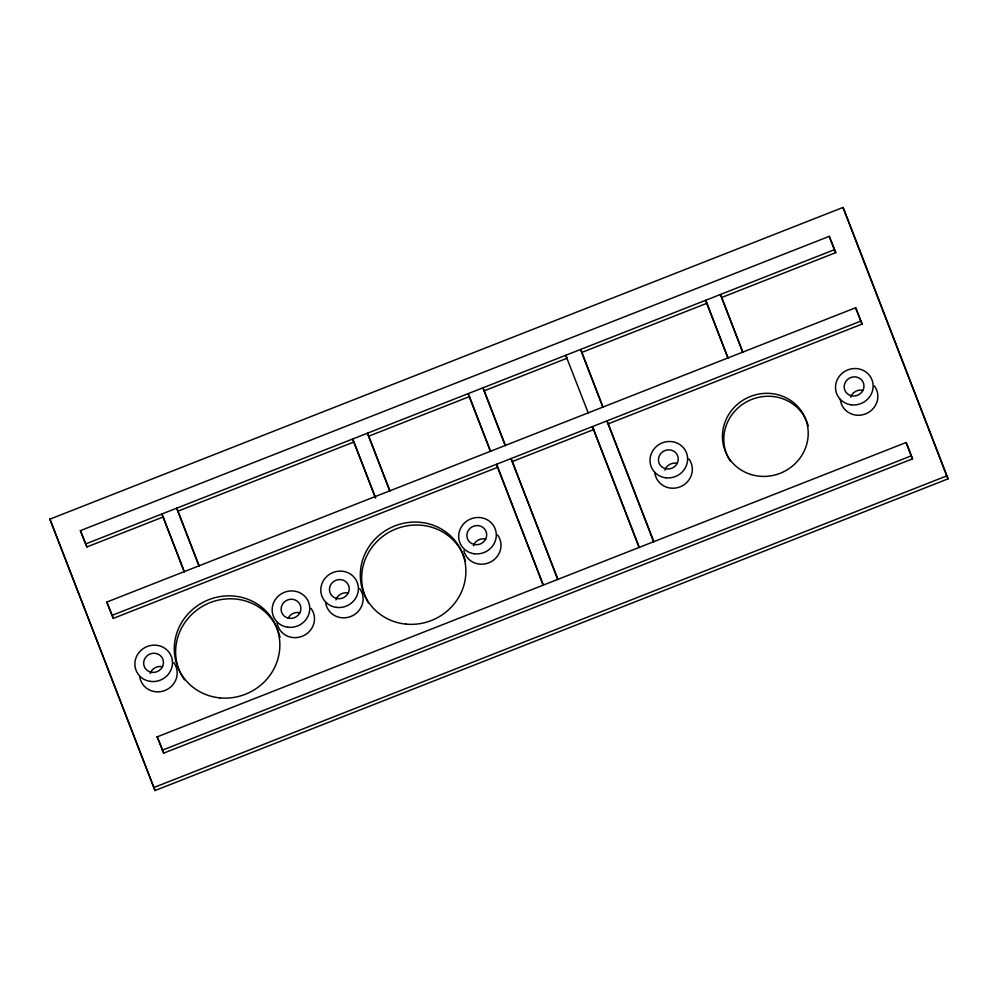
<?xml version="1.0" encoding="UTF-8"?>
<svg xmlns="http://www.w3.org/2000/svg" width="998" height="998" viewBox="0 0 998 998"><rect width="100%" height="100%" fill="white"/><g stroke="black" fill="none" stroke-linecap="round" stroke-linejoin="round"><path stroke-width="1.5" d="M49.9 519.16L842.973 207.459L844.32 210.403L948.1 478.84L155.027 790.541L49.9 519.16L155.027 790.541M184.368 571.742L163.198 516.964L86.913 546.941L80.401 530.649L829.251 236.339L835.763 252.631L721.716 297.454L720.369 294.51L742.662 352.169M85.566 543.997L834.415 249.687L835.763 252.631M198.926 565.866L176.646 508.207L177.993 511.151L353.978 441.977L375.722 498.189M389.719 490.879L367.426 433.219L368.773 436.163L469.447 396.593L490.629 451.37M505.188 445.495L482.895 387.835L484.242 390.779L567.089 358.22L565.741 355.276L588.271 412.997M602.829 407.122L580.537 349.462L581.884 352.406L706.921 303.267L728.091 358.045M543.399 585.215L497.79 467.251L113.31 618.361L106.798 602.068L855.648 307.758L862.16 324.051L608.256 423.838L606.909 420.894L653.628 541.739M111.963 615.417L860.812 321.106L862.16 324.051M557.707 579.439L510.988 458.593L512.336 461.538L593.71 429.552L639.319 547.515M157.222 736.836L906.072 442.526L907.419 445.47L912.571 458.818L163.722 753.128L157.222 736.836L163.722 753.128M162.375 750.184L911.224 455.874L912.571 458.818M153.68 787.597L946.753 475.896L948.1 478.84M706.921 303.267L705.574 300.323L727.866 357.983M593.71 429.552L592.363 426.608L639.082 547.453M469.447 396.593L468.099 393.649L490.392 451.308M497.79 467.251L496.443 464.307L543.162 585.152M353.978 441.977L352.631 439.033L374.924 496.692M163.198 516.964L161.851 514.02L184.143 571.679M80.401 530.649L86.913 546.941M106.798 602.068L113.31 618.361M842.973 207.459L946.753 475.896M829.251 236.339L834.415 249.687M855.648 307.758L860.812 321.106M906.072 442.526L911.224 455.874M721.716 297.454L742.886 352.232M581.884 352.406L603.066 407.184M608.256 423.838L653.865 541.802M512.336 461.538L557.944 579.501M484.242 390.779L505.425 445.557M368.773 436.163L389.956 490.941M177.993 511.151L199.163 565.928M150.174 673.525A9.98 9.506 -24.6 0 1 162.587 666.814M288.709 617.213A9.98 9.506 -24.6 0 1 300.024 612.809M182.422 676.681A53.231 50.711 -24.6 0 1 207.834 603.59A53.231 50.711 -24.6 0 1 279.041 633.643M279.403 634.865A53.231 50.711 -24.6 0 1 280.026 637.348M184.505 679.888A53.231 50.711 -24.6 0 1 183.096 677.767M368.462 602.904A53.231 50.711 -24.6 0 1 394.472 529.551A53.231 50.711 -24.6 0 1 465.43 561.088M335.952 599.848A9.98 9.506 -24.6 0 1 348.364 593.136M473.401 545.844A9.98 9.506 -24.6 0 1 485.814 539.132M730.212 460.964A43.251 41.192 -24.6 0 1 749.797 400.235A43.251 41.192 -24.6 0 1 808.193 425.859M664.955 470.133A9.98 9.506 -24.6 0 1 677.368 463.421M850.695 397.154A9.98 9.506 -24.6 0 1 863.108 390.443M688.882 458.943A18.962 18.064 -24.6 0 1 680.037 486.862A18.962 18.064 -24.6 0 1 654.8 472.341M497.553 534.94A18.962 18.064 -24.6 0 1 489.856 562.361A18.962 18.064 -24.6 0 1 463.858 550.671M874.41 385.989A18.962 18.064 -24.6 0 1 865.565 413.896A18.962 18.064 -24.6 0 1 840.328 399.387M359.667 588.571A18.962 18.064 -24.6 0 1 350.822 616.477A18.962 18.064 -24.6 0 1 325.585 601.969M311.039 608.381A18.962 18.064 -24.6 0 1 302.768 636.05A18.962 18.064 -24.6 0 1 277.095 622.952M173.752 662.597A18.962 18.064 -24.6 0 1 165.481 690.267A18.962 18.064 -24.6 0 1 139.82 677.155M219.922 697.889A53.231 50.711 -24.6 0 0 275.935 625.921A53.231 50.711 -24.6 0 0 185.329 617.163A53.231 50.711 -24.6 0 0 219.922 697.889M405.961 624.112A53.231 50.711 -24.6 0 0 461.974 552.144A53.231 50.711 -24.6 0 0 371.368 543.386A53.231 50.711 -24.6 0 0 405.961 624.112M750.895 474.487A43.251 41.192 -24.6 0 0 807.532 425.921A43.251 41.192 -24.6 0 0 737.572 404.202A43.251 41.192 -24.6 0 0 750.895 474.487M851.107 395.695A9.98 9.506 -24.6 0 0 863.744 384.018A9.98 9.506 -24.6 0 0 847.377 379.627A9.98 9.506 -24.6 0 0 851.107 395.695M665.367 468.673A9.98 9.506 -24.6 0 0 678.004 457.009A9.98 9.506 -24.6 0 0 661.649 452.605A9.98 9.506 -24.6 0 0 665.367 468.673M473.813 544.397A9.98 9.506 -24.6 0 0 486.45 532.72A9.98 9.506 -24.6 0 0 470.095 528.316A9.98 9.506 -24.6 0 0 473.813 544.397M336.363 598.388A9.98 9.506 -24.6 0 0 349.001 586.724A9.98 9.506 -24.6 0 0 332.646 582.321A9.98 9.506 -24.6 0 0 336.363 598.388M288.023 618.074A9.98 9.506 -24.6 0 0 300.66 606.397A9.98 9.506 -24.6 0 0 284.305 601.994A9.98 9.506 -24.6 0 0 288.023 618.074M150.586 672.078A9.98 9.506 -24.6 0 0 163.21 660.402A9.98 9.506 -24.6 0 0 146.856 655.998A9.98 9.506 -24.6 0 0 150.586 672.078M665.629 477.768A18.962 18.064 -24.6 0 0 686.449 452.768A18.962 18.064 -24.6 0 0 654.351 448.576A18.962 18.064 -24.6 0 0 665.629 477.768M474.3 553.753A18.962 18.064 -24.6 0 0 495.133 528.765A18.962 18.064 -24.6 0 0 463.022 524.574A18.962 18.064 -24.6 0 0 474.3 553.753M851.157 404.814A18.962 18.064 -24.6 0 0 871.978 379.814A18.962 18.064 -24.6 0 0 839.867 375.622A18.962 18.064 -24.6 0 0 851.157 404.814M336.413 607.383A18.962 18.064 -24.6 0 0 357.234 582.395A18.962 18.064 -24.6 0 0 325.123 578.204A18.962 18.064 -24.6 0 0 336.413 607.383M287.786 627.206A18.962 18.064 -24.6 0 0 308.607 602.206A18.962 18.064 -24.6 0 0 276.496 598.014A18.962 18.064 -24.6 0 0 287.786 627.206M150.498 681.409A18.962 18.064 -24.6 0 0 171.332 656.422A18.962 18.064 -24.6 0 0 139.221 652.23A18.962 18.064 -24.6 0 0 150.498 681.409"/></g></svg>
